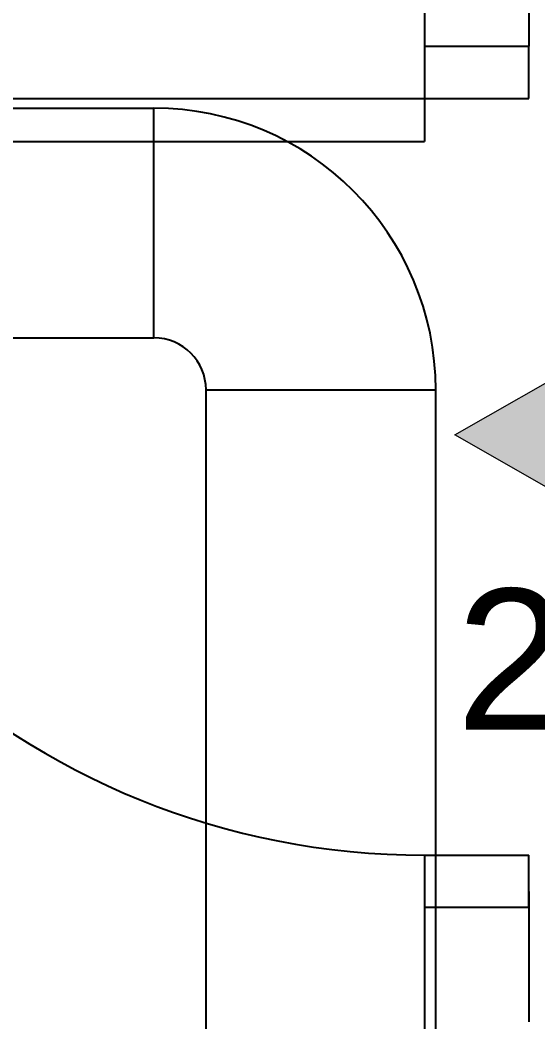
# Model space of a CAD drawing. Header units: millimetres. Extents: x 441156 to 441876, y 4514765 to 4515211.
# Drawn here: x 441309.12 to 441309.616, y 4515040.551 to 4515041.511 of the extents above; entities that cross this region are included whole.
import ezdxf

# ---------------------------------------------------------------- set-up
doc = ezdxf.new("R2010")
doc.units = ezdxf.units.MM
for name, color, linetype in [('01_mono PRIMERA', 2, 'Continuous'), ('01_textos', 7, 'Continuous'), ('Instalaciones_ventilación_texto', 7, 'Continuous')]:
    doc.layers.add(name, color=color, linetype=linetype)
doc.layers.add('Instalaciones_ventilación_extracción', color=86, linetype='Continuous', lineweight=25)
doc.styles.add('NIEVES2', font='sanss___.ttf')

# ---------------------------------------------------------------- blocks, each defined once
blk = doc.blocks.new('A$C07944EAF')
at = {"layer": '01_mono PRIMERA', "color": 254}
for p, q in [((4.20728, 9.31504), (4.20728, 9.26493)), ((4.30728, 9.31504), (4.30728, 9.26493)), ((4.20728, 9.26493), (4.30728, 9.26493)), ((4.20728, 9.26493), (4.20728, 9.1735)), ((4.30728, 9.21493), (4.30728, 9.26493)), ((3.48347, 9.21493), (4.30728, 9.21493)), ((3.48347, 9.1735), (4.20728, 9.1735)), ((4.20728, 8.48993), (4.20728, 8.43993)), ((4.20728, 8.48993), (4.30728, 8.48993)), ((4.30728, 8.43993), (4.30728, 8.48993)), ((4.20728, 8.45493), (4.20728, 7.70504)), ((4.30728, 8.45493), (4.30728, 8.33004)), ((4.20728, 8.43993), (4.30728, 8.43993))]:
    blk.add_line(p, q, dxfattribs=at)
blk.add_arc((4.20728, 9.21493), 0.725, 183.27583, 270, dxfattribs=at)

msp = doc.modelspace()

# ---------------------------------------------------------------- hatches: boundary and pattern name
at = {"layer": 'Instalaciones_ventilación_texto', "lineweight": 0}
msp.add_hatch(color=10, dxfattribs=at).paths.add_polyline_path([(441309.97999092, 4515041.09589627), (441309.66187191, 4515041.09583296), (441309.66188262, 4515041.04201583), (441309.53629504, 4515041.11374701), (441309.66185405, 4515041.18552817), (441309.66186476, 4515041.13171104), (441309.97998378, 4515041.13177436)])

# ---------------------------------------------------------------- linework, layer by layer
at = {"layer": 'Instalaciones_ventilación_extracción'}
for p, q in [((441309.01424286, 4515041.42686256, -0.00000053), (441309.24798844, 4515041.42686256, -0.00000053)), ((441309.24798844, 4515041.20686257, -0.00000053), (441309.24798844, 4515041.42686256, -0.00000053)), ((441309.01424286, 4515041.20686257, -0.00000053), (441309.24798844, 4515041.20686257, -0.00000053)), ((441309.29798844, 4515040.36183114, -0.00000053), (441309.29798844, 4515041.15686257, -0.00000053)), ((441309.29798844, 4515041.15686257, -0.00000053), (441309.51798844, 4515041.15686257, -0.00000053)), ((441309.51798844, 4515040.36183114, -0.00000053), (441309.51798844, 4515041.15686257, -0.00000053))]:
    msp.add_line(p, q, dxfattribs=at)
for radius in [0.27, 0.05]:
    msp.add_arc((441309.24798844, 4515041.15686257, -0.00000053), radius, 0, 90, dxfattribs=at)
at = {"layer": 'Instalaciones_ventilación_texto', "color": 10, "lineweight": 0}
msp.add_lwpolyline([(441309.97999092, 4515041.09589627), (441309.66187191, 4515041.09583296), (441309.66188262, 4515041.04201583), (441309.53629504, 4515041.11374701), (441309.66185405, 4515041.18552817), (441309.66186476, 4515041.13171104), (441309.97998378, 4515041.13177436)], close=True, dxfattribs=at)

# ---------------------------------------------------------------- block references
at = {"layer": '01_mono PRIMERA'}
msp.add_blockref('A$C07944EAF', (441305.29985609, 4515032.22131485, -0.00000053), dxfattribs=at)

# ---------------------------------------------------------------- texts
at = {"layer": '01_textos', "style": 'NIEVES2'}
msp.add_text('220X55', height=0.135, rotation=359.99999992, dxfattribs=at).set_placement((441309.53741274, 4515040.83125895))

doc.saveas('drawing.dxf')
